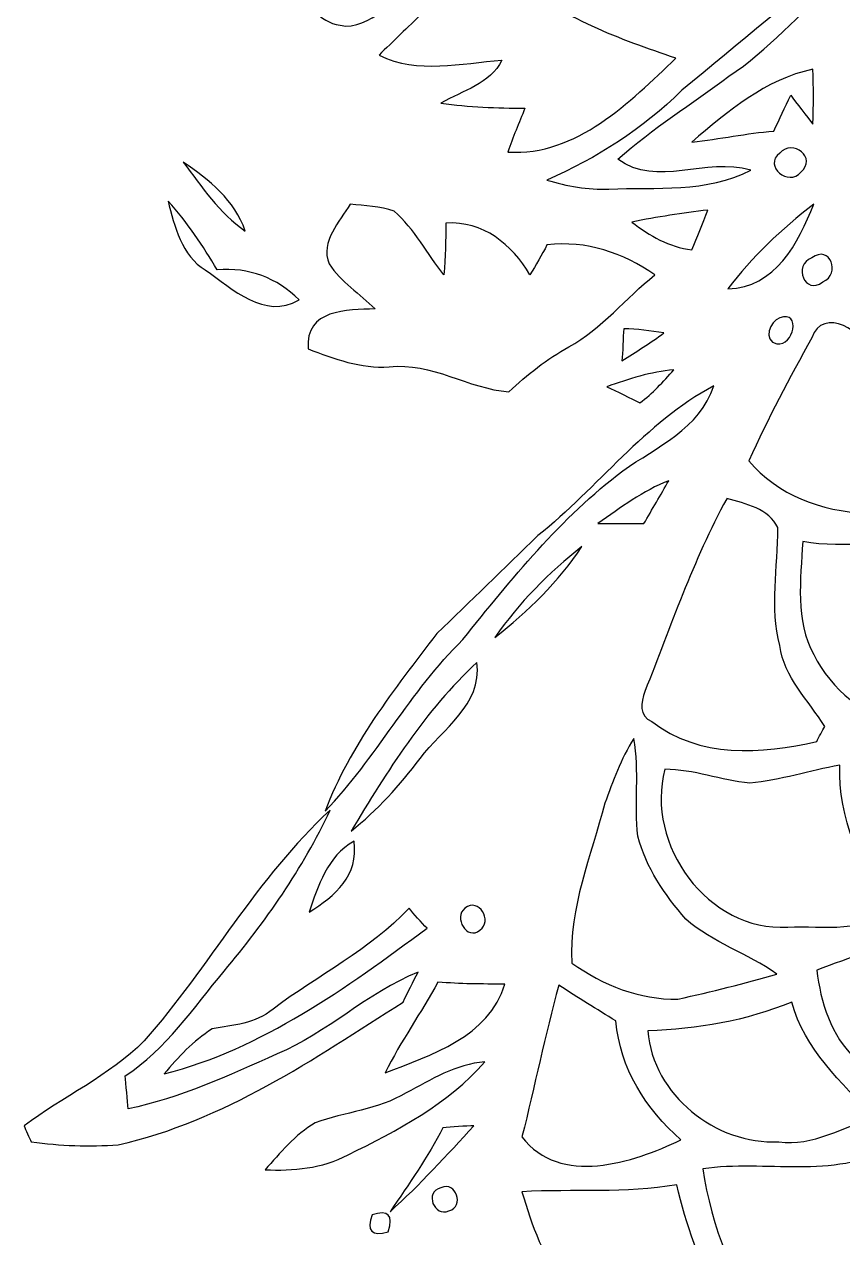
# Model space of a CAD drawing. Extents: x -110 to 93, y -182 to 230.
# Drawn here: x -104.61 to -76.86, y -17.64 to 23.53 of the extents above; entities that cross this region are included whole.
import ezdxf

# ---------------------------------------------------------------- set-up
doc = ezdxf.new("R2010")
doc.units = 0
doc.header["$MEASUREMENT"] = 0
doc.layers.add('LAAG_1', color=7, linetype='CONTINUOUS')

msp = doc.modelspace()

# ---------------------------------------------------------------- linework, layer by layer
at = {"layer": 'LAAG_1', "color": 250}
for points, knots in [([(-70.2479, 30.1658), (-68.4521, 30.979), (-66.8594, 32.1989), (-64.8943, 32.5036), (-64.8943, 32.5036), (-65.9783, 30.8771), (-68.2146, 31.0806), (-69.7737, 30.132), (-69.7737, 30.132), (-72.3485, 28.6409), (-74.9238, 27.0146), (-77.0922, 24.9143), (-77.0922, 24.9143), (-78.346, 23.8973), (-79.3622, 22.6437), (-80.7179, 21.7628), (-80.7179, 21.7628), (-81.9714, 20.814), (-83.2927, 20.0011), (-84.4788, 18.9508), (-84.4788, 18.9508), (-83.1574, 17.968), (-81.4972, 19.0181), (-79.9723, 18.5774), (-79.9723, 18.5774), (-81.4633, 17.7988), (-83.1911, 18.0016), (-84.7838, 17.9338), (-84.7838, 17.9338), (-85.4954, 17.9001), (-86.2068, 18.0357), (-86.8845, 18.2391), (-86.8845, 18.2391), (-85.1904, 18.9846), (-83.6319, 19.967), (-82.31, 21.2883), (-82.31, 21.2883), (-78.4473, 24.4397), (-74.6868, 27.828), (-70.2479, 30.1656), (-70.2479, 30.1656), (-70.2479, 30.1656), (-70.2479, 30.1658), (-70.2479, 30.1658)], [0, 0, 0, 0, 0.0909091, 0.0909091, 0.0909091, 0.0909091, 0.1818182, 0.1818182, 0.1818182, 0.1818182, 0.2727273, 0.2727273, 0.2727273, 0.2727273, 0.3636364, 0.3636364, 0.3636364, 0.3636364, 0.4545455, 0.4545455, 0.4545455, 0.4545455, 0.5454545, 0.5454545, 0.5454545, 0.5454545, 0.6363636, 0.6363636, 0.6363636, 0.6363636, 0.7272727, 0.7272727, 0.7272727, 0.7272727, 0.8181818, 0.8181818, 0.8181818, 0.8181818, 0.9090909, 0.9090909, 0.9090909, 0.9090909, 1, 1, 1, 1]), ([(-92.2381, 29.6918), (-91.73, 29.5898), (-91.2215, 29.5559), (-90.7477, 29.3527), (-90.7477, 29.3527), (-89.6971, 27.997), (-89.1546, 26.2692), (-87.9012, 25.0492), (-87.9012, 25.0492), (-86.3765, 23.7282), (-84.4111, 23.0169), (-82.5137, 22.3733), (-82.5137, 22.3733), (-84.0723, 20.8823), (-85.8684, 19.0528), (-88.2062, 19.1874), (-88.2062, 19.1874), (-88.0367, 19.6965), (-87.8333, 20.1709), (-87.6298, 20.6789), (-87.6298, 20.6789), (-88.5789, 20.6789), (-89.5273, 20.7125), (-90.476, 20.8481), (-90.476, 20.8481), (-89.7307, 21.2883), (-88.816, 21.4917), (-88.4094, 22.3054), (-88.4094, 22.3054), (-89.7987, 22.2036), (-91.2554, 21.8305), (-92.5771, 22.4746), (-92.5771, 22.4746), (-92.1026, 22.9486), (-91.5945, 23.4229), (-91.12, 23.8973), (-91.12, 23.8973), (-92.069, 24.7783), (-92.8478, 23.2537), (-93.8984, 23.4912), (-93.8984, 23.4912), (-94.6101, 23.5926), (-95.0502, 24.2703), (-95.4226, 24.8125), (-95.4226, 24.8125), (-95.6266, 25.5917), (-95.1861, 26.3369), (-94.7113, 26.913), (-94.7113, 26.913), (-94.3051, 27.5566), (-93.4578, 27.3534), (-92.7798, 27.4891), (-92.7798, 27.4891), (-92.6447, 28.2348), (-92.4412, 28.9459), (-92.2381, 29.6918), (-92.2381, 29.6918), (-92.2381, 29.6918), (-92.2381, 29.6918), (-92.2381, 29.6918)], [0, 0, 0, 0, 0.0666667, 0.0666667, 0.0666667, 0.0666667, 0.1333333, 0.1333333, 0.1333333, 0.1333333, 0.2, 0.2, 0.2, 0.2, 0.2666667, 0.2666667, 0.2666667, 0.2666667, 0.3333333, 0.3333333, 0.3333333, 0.3333333, 0.4, 0.4, 0.4, 0.4, 0.4666667, 0.4666667, 0.4666667, 0.4666667, 0.5333333, 0.5333333, 0.5333333, 0.5333333, 0.6, 0.6, 0.6, 0.6, 0.6666667, 0.6666667, 0.6666667, 0.6666667, 0.7333333, 0.7333333, 0.7333333, 0.7333333, 0.8, 0.8, 0.8, 0.8, 0.8666667, 0.8666667, 0.8666667, 0.8666667, 0.9333333, 0.9333333, 0.9333333, 0.9333333, 1, 1, 1, 1]), ([(-81.9714, 19.5268), (-80.7517, 20.577), (-79.4641, 21.6613), (-77.8716, 22.0003), (-77.8716, 22.0003), (-77.8376, 21.3904), (-77.8378, 20.7802), (-77.8716, 20.1366), (-77.8716, 20.1366), (-78.0407, 20.3738), (-78.4475, 20.8822), (-78.6174, 21.1192), (-78.6174, 21.1192), (-78.8202, 20.7125), (-78.9896, 20.3059), (-79.1929, 19.8987), (-79.1929, 19.8987), (-80.108, 19.8315), (-81.0226, 19.6282), (-81.9714, 19.5268), (-81.9714, 19.5268), (-81.9714, 19.5268), (-81.9714, 19.5268), (-81.9714, 19.5268)], [0, 0, 0, 0, 0.1666667, 0.1666667, 0.1666667, 0.1666667, 0.3333333, 0.3333333, 0.3333333, 0.3333333, 0.5, 0.5, 0.5, 0.5, 0.6666667, 0.6666667, 0.6666667, 0.6666667, 0.8333333, 0.8333333, 0.8333333, 0.8333333, 1, 1, 1, 1]), ([(-78.9896, 19.1538), (-78.5491, 19.6625), (-77.7024, 18.9845), (-78.2783, 18.5101), (-78.2783, 18.5101), (-78.6846, 18.0016), (-79.566, 18.7129), (-78.9896, 19.1538), (-78.9896, 19.1538), (-78.9896, 19.1538), (-78.9896, 19.1538), (-78.9896, 19.1538)], [0, 0, 0, 0, 0.3333333, 0.3333333, 0.3333333, 0.3333333, 0.6666667, 0.6666667, 0.6666667, 0.6666667, 1, 1, 1, 1]), ([(-99.218, 18.8491), (-98.3373, 18.2391), (-97.4562, 17.5618), (-97.1172, 16.5111), (-97.1172, 16.5111), (-97.9983, 17.1211), (-98.5744, 18.0016), (-99.218, 18.8489), (-99.218, 18.8489), (-99.218, 18.8489), (-99.218, 18.8491), (-99.218, 18.8491)], [0, 0, 0, 0, 0.3333333, 0.3333333, 0.3333333, 0.3333333, 0.6666667, 0.6666667, 0.6666667, 0.6666667, 1, 1, 1, 1]), ([(-99.7263, 17.5271), (-99.0825, 16.8163), (-98.54, 16.0024), (-98.0662, 15.1898), (-98.0662, 15.1898), (-96.9817, 15.2911), (-96.0329, 14.9186), (-95.2877, 14.173), (-95.2877, 14.173), (-96.4735, 13.4953), (-97.5237, 14.5456), (-98.4728, 15.1898), (-98.4728, 15.1898), (-99.2521, 15.6637), (-99.5227, 16.6801), (-99.7263, 17.5271), (-99.7263, 17.5271), (-99.7263, 17.5271), (-99.7263, 17.5271), (-99.7263, 17.5271)], [0, 0, 0, 0, 0.2, 0.2, 0.2, 0.2, 0.4, 0.4, 0.4, 0.4, 0.6, 0.6, 0.6, 0.6, 0.8, 0.8, 0.8, 0.8, 1, 1, 1, 1]), ([(-94.2711, 15.3926), (-94.5761, 16.1728), (-93.8984, 16.8163), (-93.5594, 17.4257), (-93.5594, 17.4257), (-93.0511, 17.3575), (-92.5428, 17.3574), (-92.069, 17.1877), (-92.069, 17.1877), (-91.3574, 16.5784), (-90.9504, 15.732), (-90.3748, 15.02), (-90.3748, 15.02), (-90.3404, 15.63), (-90.3068, 16.2063), (-90.3068, 16.7821), (-90.3068, 16.7821), (-89.053, 16.8501), (-88.0705, 16.0703), (-87.4603, 15.02), (-87.4603, 15.02), (-87.2574, 15.3591), (-87.054, 15.6977), (-86.8845, 16.0367), (-86.8845, 16.0367), (-85.5293, 16.2063), (-84.3093, 15.7661), (-83.225, 15.02), (-83.225, 15.02), (-84.2077, 14.2409), (-85.0209, 13.1906), (-86.139, 12.5806), (-86.139, 12.5806), (-86.8844, 12.174), (-87.5622, 11.6319), (-88.1722, 11.0555), (-88.1722, 11.0555), (-89.5611, 11.1569), (-90.7813, 12.0721), (-92.2381, 11.9029), (-92.2381, 11.9029), (-93.1866, 11.8352), (-94.1013, 12.174), (-94.9824, 12.5123), (-94.9824, 12.5123), (-95.084, 13.8679), (-93.6614, 13.8347), (-92.7127, 13.8679), (-92.7127, 13.8679), (-93.2205, 14.3764), (-93.8644, 14.783), (-94.2711, 15.3926), (-94.2711, 15.3926), (-94.2711, 15.3926), (-94.2711, 15.3926), (-94.2711, 15.3926)], [0, 0, 0, 0, 0.0714286, 0.0714286, 0.0714286, 0.0714286, 0.1428571, 0.1428571, 0.1428571, 0.1428571, 0.2142857, 0.2142857, 0.2142857, 0.2142857, 0.2857143, 0.2857143, 0.2857143, 0.2857143, 0.3571429, 0.3571429, 0.3571429, 0.3571429, 0.4285714, 0.4285714, 0.4285714, 0.4285714, 0.5, 0.5, 0.5, 0.5, 0.5714286, 0.5714286, 0.5714286, 0.5714286, 0.6428571, 0.6428571, 0.6428571, 0.6428571, 0.7142857, 0.7142857, 0.7142857, 0.7142857, 0.7857143, 0.7857143, 0.7857143, 0.7857143, 0.8571429, 0.8571429, 0.8571429, 0.8571429, 0.9285714, 0.9285714, 0.9285714, 0.9285714, 1, 1, 1, 1]), ([(-80.7517, 14.5457), (-79.9387, 15.63), (-78.9221, 16.5784), (-77.8378, 17.4257), (-77.8378, 17.4257), (-78.346, 16.1051), (-79.1591, 14.5803), (-80.7517, 14.5456), (-80.7517, 14.5456), (-80.7517, 14.5456), (-80.7517, 14.5457), (-80.7517, 14.5457)], [0, 0, 0, 0, 0.3333333, 0.3333333, 0.3333333, 0.3333333, 0.6666667, 0.6666667, 0.6666667, 0.6666667, 1, 1, 1, 1]), ([(-84.0043, 16.8163), (-83.1574, 16.9856), (-82.2764, 17.121), (-81.4292, 17.2224), (-81.4292, 17.2224), (-81.5988, 16.748), (-81.802, 16.3071), (-81.9714, 15.8675), (-81.9714, 15.8675), (-82.7508, 15.9685), (-83.3948, 16.3414), (-84.0043, 16.8163), (-84.0043, 16.8163), (-84.0043, 16.8163), (-84.0043, 16.8163), (-84.0043, 16.8163)], [0, 0, 0, 0, 0.25, 0.25, 0.25, 0.25, 0.5, 0.5, 0.5, 0.5, 0.75, 0.75, 0.75, 0.75, 1, 1, 1, 1]), ([(-77.9058, 15.5958), (-77.2958, 16.0703), (-76.8892, 15.0537), (-77.5328, 14.783), (-77.5328, 14.783), (-78.1423, 14.3083), (-78.5491, 15.359), (-77.9058, 15.5958), (-77.9058, 15.5958), (-77.9058, 15.5958), (-77.9058, 15.5958), (-77.9058, 15.5958)], [0, 0, 0, 0, 0.3333333, 0.3333333, 0.3333333, 0.3333333, 0.6666667, 0.6666667, 0.6666667, 0.6666667, 1, 1, 1, 1]), ([(-77.9058, 12.886), (-77.5665, 13.9698), (-76.0081, 13.1223), (-76.042, 12.2759), (-76.042, 12.2759), (-76.3131, 10.5139), (-76.279, 8.7175), (-76.0759, 6.9224), (-76.0759, 6.9224), (-77.5665, 7.0238), (-79.0575, 7.5324), (-80.0399, 8.7175), (-80.0399, 8.7175), (-79.3963, 10.1409), (-78.651, 11.5304), (-77.9058, 12.886), (-77.9058, 12.886), (-77.9058, 12.886), (-77.9058, 12.886), (-77.9058, 12.886)], [0, 0, 0, 0, 0.2, 0.2, 0.2, 0.2, 0.4, 0.4, 0.4, 0.4, 0.6, 0.6, 0.6, 0.6, 0.8, 0.8, 0.8, 0.8, 1, 1, 1, 1]), ([(-78.9896, 13.5638), (-78.2444, 13.8349), (-78.5155, 12.5806), (-79.0913, 12.6821), (-79.0913, 12.6821), (-79.5659, 12.7836), (-79.3287, 13.4617), (-78.9896, 13.5636), (-78.9896, 13.5636), (-78.9896, 13.5636), (-78.9896, 13.5638), (-78.9896, 13.5638)], [0, 0, 0, 0, 0.3333333, 0.3333333, 0.3333333, 0.3333333, 0.6666667, 0.6666667, 0.6666667, 0.6666667, 1, 1, 1, 1]), ([(-84.2755, 13.1908), (-83.8348, 13.1908), (-83.3605, 13.1223), (-82.92, 13.0551), (-82.92, 13.0551), (-83.3605, 12.7157), (-83.8691, 12.411), (-84.3435, 12.1057), (-84.3435, 12.1057), (-84.3093, 12.3769), (-84.3093, 12.9196), (-84.2755, 13.1906), (-84.2755, 13.1906), (-84.2755, 13.1906), (-84.2755, 13.1908), (-84.2755, 13.1908)], [0, 0, 0, 0, 0.25, 0.25, 0.25, 0.25, 0.5, 0.5, 0.5, 0.5, 0.75, 0.75, 0.75, 0.75, 1, 1, 1, 1]), ([(-84.8518, 11.2254), (-84.1062, 11.4963), (-83.3605, 11.7332), (-82.5814, 11.8015), (-82.5814, 11.8015), (-82.9541, 11.395), (-83.2927, 10.9878), (-83.7335, 10.6835), (-83.7335, 10.6835), (-84.0043, 10.818), (-84.5469, 11.0891), (-84.8518, 11.2252), (-84.8518, 11.2252), (-84.8518, 11.2252), (-84.8518, 11.2254), (-84.8518, 11.2254)], [0, 0, 0, 0, 0.25, 0.25, 0.25, 0.25, 0.5, 0.5, 0.5, 0.5, 0.75, 0.75, 0.75, 0.75, 1, 1, 1, 1]), ([(-87.1897, 6.1768), (-85.1568, 7.803), (-83.5641, 10.0059), (-81.2261, 11.2589), (-81.2261, 11.2589), (-81.7, 9.8015), (-83.1574, 9.192), (-84.3093, 8.3781), (-84.3093, 8.3781), (-86.4098, 6.7864), (-88.1044, 4.6859), (-89.7307, 2.6526), (-89.7307, 2.6526), (-91.5265, 0.8911), (-92.6787, -1.3796), (-94.4063, -3.1754), (-94.4063, -3.1754), (-93.5594, -0.9383), (-92.069, 0.9588), (-90.6118, 2.8559), (-90.6118, 2.8559), (-89.4936, 3.9403), (-88.3414, 5.0583), (-87.1897, 6.1768), (-87.1897, 6.1768), (-87.1897, 6.1768), (-87.1897, 6.1768), (-87.1897, 6.1768)], [0, 0, 0, 0, 0.1428571, 0.1428571, 0.1428571, 0.1428571, 0.2857143, 0.2857143, 0.2857143, 0.2857143, 0.4285714, 0.4285714, 0.4285714, 0.4285714, 0.5714286, 0.5714286, 0.5714286, 0.5714286, 0.7142857, 0.7142857, 0.7142857, 0.7142857, 0.8571429, 0.8571429, 0.8571429, 0.8571429, 1, 1, 1, 1]), ([(-85.1568, 6.5831), (-84.3773, 7.1253), (-83.6319, 7.7015), (-82.7508, 8.0405), (-82.7508, 8.0405), (-83.0216, 7.5661), (-83.3266, 7.0574), (-83.5978, 6.583), (-83.5978, 6.583), (-84.1397, 6.5831), (-84.6485, 6.583), (-85.1568, 6.583), (-85.1568, 6.583), (-85.1568, 6.583), (-85.1568, 6.5831), (-85.1568, 6.5831)], [0, 0, 0, 0, 0.25, 0.25, 0.25, 0.25, 0.5, 0.5, 0.5, 0.5, 0.75, 0.75, 0.75, 0.75, 1, 1, 1, 1]), ([(-80.7856, 7.4306), (-80.1418, 7.2607), (-79.3622, 7.0911), (-79.0575, 6.4474), (-79.0575, 6.4474), (-79.0573, 5.0919), (-79.3287, 3.737), (-78.9896, 2.4499), (-78.9896, 2.4499), (-78.8544, 1.3656), (-78.0074, 0.5853), (-77.4648, -0.2948), (-77.4648, -0.2948), (-77.5326, -0.4309), (-77.6683, -0.6683), (-77.736, -0.8034), (-77.736, -0.8034), (-79.5995, -1.2441), (-81.7345, -1.3796), (-83.3266, -0.1255), (-83.3266, -0.1255), (-83.7674, 0.0436), (-83.6994, 0.5179), (-83.5641, 0.8911), (-83.5641, 0.8911), (-82.6828, 3.094), (-81.9379, 5.3293), (-80.7857, 7.4304), (-80.7857, 7.4304), (-80.7857, 7.4304), (-80.7856, 7.4306), (-80.7856, 7.4306)], [0, 0, 0, 0, 0.125, 0.125, 0.125, 0.125, 0.25, 0.25, 0.25, 0.25, 0.375, 0.375, 0.375, 0.375, 0.5, 0.5, 0.5, 0.5, 0.625, 0.625, 0.625, 0.625, 0.75, 0.75, 0.75, 0.75, 0.875, 0.875, 0.875, 0.875, 1, 1, 1, 1]), ([(-78.2105, 5.9731), (-76.7869, 5.7025), (-75.0932, 6.2111), (-73.9411, 5.1261), (-73.9411, 5.1261), (-73.3651, 4.584), (-72.3147, 4.347), (-72.3147, 3.3982), (-72.3147, 3.3982), (-72.179, 2.2801), (-71.6033, 1.263), (-70.9934, 0.3494), (-70.9934, 0.3494), (-73.2635, -1.2441), (-76.6517, -0.2948), (-77.8378, 2.1446), (-77.8378, 2.1446), (-78.4814, 3.2963), (-78.2783, 4.6859), (-78.2105, 5.973), (-78.2105, 5.973), (-78.2105, 5.973), (-78.2105, 5.9731), (-78.2105, 5.9731)], [0, 0, 0, 0, 0.1666667, 0.1666667, 0.1666667, 0.1666667, 0.3333333, 0.3333333, 0.3333333, 0.3333333, 0.5, 0.5, 0.5, 0.5, 0.6666667, 0.6666667, 0.6666667, 0.6666667, 0.8333333, 0.8333333, 0.8333333, 0.8333333, 1, 1, 1, 1]), ([(-88.6463, 2.7209), (-87.8333, 3.9063), (-86.817, 4.9233), (-85.6988, 5.8038), (-85.6988, 5.8038), (-86.4781, 4.6177), (-87.5283, 3.6014), (-88.6464, 2.7209), (-88.6464, 2.7209), (-88.6464, 2.7209), (-88.6463, 2.7209), (-88.6463, 2.7209)], [0, 0, 0, 0, 0.3333333, 0.3333333, 0.3333333, 0.3333333, 0.6666667, 0.6666667, 0.6666667, 0.6666667, 1, 1, 1, 1]), ([(-93.5255, -3.8531), (-92.3061, -1.8199), (-91.0184, 0.2464), (-89.2563, 1.8735), (-89.2563, 1.8735), (-89.0871, 0.4166), (-90.4087, -0.3632), (-91.1873, -1.3796), (-91.1873, -1.3796), (-91.8651, -2.2943), (-92.6447, -3.1418), (-93.5255, -3.8533), (-93.5255, -3.8533), (-93.5255, -3.8533), (-93.5255, -3.8531), (-93.5255, -3.8531)], [0, 0, 0, 0, 0.25, 0.25, 0.25, 0.25, 0.5, 0.5, 0.5, 0.5, 0.75, 0.75, 0.75, 0.75, 1, 1, 1, 1]), ([(-84.919, -2.9037), (-84.6485, -2.1582), (-84.3775, -1.4132), (-83.9369, -0.7019), (-83.9369, -0.7019), (-83.7335, -1.8199), (-83.9369, -2.9379), (-83.8011, -4.0223), (-83.8011, -4.0223), (-83.5295, -5.0725), (-82.8864, -6.0214), (-82.175, -6.8342), (-82.175, -6.8342), (-81.2597, -7.6479), (-80.074, -7.9868), (-79.0913, -8.6981), (-79.0913, -8.6981), (-80.1756, -9.0028), (-81.294, -9.3082), (-82.4461, -9.5452), (-82.4461, -9.5452), (-83.7335, -9.5792), (-84.9871, -9.0707), (-86.0372, -8.3258), (-86.0372, -8.3258), (-86.1388, -6.4281), (-85.3935, -4.7001), (-84.919, -2.9039), (-84.919, -2.9039), (-84.919, -2.9039), (-84.919, -2.9037), (-84.919, -2.9037)], [0, 0, 0, 0, 0.125, 0.125, 0.125, 0.125, 0.25, 0.25, 0.25, 0.25, 0.375, 0.375, 0.375, 0.375, 0.5, 0.5, 0.5, 0.5, 0.625, 0.625, 0.625, 0.625, 0.75, 0.75, 0.75, 0.75, 0.875, 0.875, 0.875, 0.875, 1, 1, 1, 1]), ([(-82.8864, -1.7522), (-81.9037, -1.7522), (-80.9887, -2.1247), (-80.0063, -2.226), (-80.0063, -2.226), (-78.9559, -2.1247), (-77.9733, -1.7862), (-76.957, -1.6166), (-76.957, -1.6166), (-76.9908, -3.4123), (-76.3131, -5.0725), (-75.127, -6.3604), (-75.127, -6.3604), (-76.0758, -7.3768), (-77.4989, -7.0385), (-78.7186, -7.1057), (-78.7186, -7.1057), (-81.4292, -7.2749), (-83.5641, -4.2935), (-82.8864, -1.7522), (-82.8864, -1.7522), (-82.8864, -1.7522), (-82.8864, -1.7522), (-82.8864, -1.7522)], [0, 0, 0, 0, 0.1666667, 0.1666667, 0.1666667, 0.1666667, 0.3333333, 0.3333333, 0.3333333, 0.3333333, 0.5, 0.5, 0.5, 0.5, 0.6666667, 0.6666667, 0.6666667, 0.6666667, 0.8333333, 0.8333333, 0.8333333, 0.8333333, 1, 1, 1, 1]), ([(-100.5393, -10.9682), (-98.3373, -8.4607), (-96.7105, -5.411), (-94.2375, -3.1418), (-94.2375, -3.1418), (-95.1522, -5.1066), (-96.4395, -6.9361), (-97.8292, -8.5968), (-97.8292, -8.5968), (-98.8794, -9.8503), (-99.7938, -11.2401), (-101.1833, -12.1546), (-101.1833, -12.1546), (-101.1494, -12.4246), (-101.1154, -13.0016), (-101.0815, -13.2721), (-101.0815, -13.2721), (-99.3195, -12.8996), (-97.6932, -12.1546), (-96.0329, -11.4086), (-96.0329, -11.4086), (-94.3391, -10.6972), (-92.9837, -9.3418), (-91.2554, -8.6305), (-91.2554, -8.6305), (-91.425, -8.9692), (-91.5945, -9.3082), (-91.764, -9.6471), (-91.764, -9.6471), (-94.7791, -11.5789), (-97.8292, -13.6793), (-101.4201, -14.4926), (-101.4201, -14.4926), (-102.4028, -14.5598), (-103.3855, -14.5262), (-104.3681, -14.3902), (-104.3681, -14.3902), (-104.4361, -14.2551), (-104.5711, -13.9836), (-104.6052, -13.8491), (-104.6052, -13.8491), (-103.3178, -12.8655), (-101.7251, -12.1546), (-100.5393, -10.9684), (-100.5393, -10.9684), (-100.5393, -10.9684), (-100.5393, -10.9682), (-100.5393, -10.9682)], [0, 0, 0, 0, 0.0833333, 0.0833333, 0.0833333, 0.0833333, 0.1666667, 0.1666667, 0.1666667, 0.1666667, 0.25, 0.25, 0.25, 0.25, 0.3333333, 0.3333333, 0.3333333, 0.3333333, 0.4166667, 0.4166667, 0.4166667, 0.4166667, 0.5, 0.5, 0.5, 0.5, 0.5833333, 0.5833333, 0.5833333, 0.5833333, 0.6666667, 0.6666667, 0.6666667, 0.6666667, 0.75, 0.75, 0.75, 0.75, 0.8333333, 0.8333333, 0.8333333, 0.8333333, 0.9166667, 0.9166667, 0.9166667, 0.9166667, 1, 1, 1, 1]), ([(-94.9488, -6.597), (-94.6438, -5.7166), (-94.3391, -4.7001), (-93.4239, -4.1914), (-93.4239, -4.1914), (-93.2548, -5.3436), (-94.0677, -6.055), (-94.9488, -6.5972), (-94.9488, -6.5972), (-94.9488, -6.5972), (-94.9488, -6.597), (-94.9488, -6.597)], [0, 0, 0, 0, 0.3333333, 0.3333333, 0.3333333, 0.3333333, 0.6666667, 0.6666667, 0.6666667, 0.6666667, 1, 1, 1, 1]), ([(-89.6627, -6.4621), (-89.1886, -6.0891), (-88.7144, -6.9025), (-89.1546, -7.2077), (-89.1546, -7.2077), (-89.5952, -7.5801), (-90.0696, -6.7664), (-89.6627, -6.4623), (-89.6627, -6.4623), (-89.6627, -6.4623), (-89.6627, -6.4621), (-89.6627, -6.4621)], [0, 0, 0, 0, 0.3333333, 0.3333333, 0.3333333, 0.3333333, 0.6666667, 0.6666667, 0.6666667, 0.6666667, 1, 1, 1, 1]), ([(-96.1686, -9.8839), (-94.6438, -8.7324), (-92.8817, -7.8849), (-91.5601, -6.4623), (-91.5601, -6.4623), (-91.425, -6.6314), (-91.12, -6.9702), (-90.9504, -7.1394), (-90.9504, -7.1394), (-93.695, -9.1725), (-96.5415, -11.2401), (-99.8618, -12.0863), (-99.8618, -12.0863), (-99.3878, -11.5101), (-98.8794, -10.9684), (-98.2353, -10.5618), (-98.2353, -10.5618), (-97.5237, -10.4261), (-96.7785, -10.392), (-96.1688, -9.8839), (-96.1688, -9.8839), (-96.1688, -9.8839), (-96.1686, -9.8839), (-96.1686, -9.8839)], [0, 0, 0, 0, 0.1666667, 0.1666667, 0.1666667, 0.1666667, 0.3333333, 0.3333333, 0.3333333, 0.3333333, 0.5, 0.5, 0.5, 0.5, 0.6666667, 0.6666667, 0.6666667, 0.6666667, 0.8333333, 0.8333333, 0.8333333, 0.8333333, 1, 1, 1, 1]), ([(-77.736, -8.5625), (-76.6181, -8.156), (-75.4995, -7.7494), (-74.449, -7.2413), (-74.449, -7.2413), (-74.0427, -7.0044), (-73.6362, -7.2749), (-73.2635, -7.4104), (-73.2635, -7.4104), (-72.484, -7.7494), (-71.6375, -7.9868), (-70.824, -8.2579), (-70.824, -8.2579), (-70.722, -9.5114), (-70.214, -10.6631), (-69.4348, -11.6119), (-69.4348, -11.6119), (-71.569, -12.764), (-74.3818, -12.9674), (-76.4147, -11.5789), (-76.4147, -11.5789), (-77.2617, -10.7986), (-77.6005, -9.6471), (-77.736, -8.5626), (-77.736, -8.5626), (-77.736, -8.5626), (-77.736, -8.5625), (-77.736, -8.5625)], [0, 0, 0, 0, 0.1428571, 0.1428571, 0.1428571, 0.1428571, 0.2857143, 0.2857143, 0.2857143, 0.2857143, 0.4285714, 0.4285714, 0.4285714, 0.4285714, 0.5714286, 0.5714286, 0.5714286, 0.5714286, 0.7142857, 0.7142857, 0.7142857, 0.7142857, 0.8571429, 0.8571429, 0.8571429, 0.8571429, 1, 1, 1, 1]), ([(-90.5776, -8.9692), (-89.8323, -9.0369), (-89.0871, -9.0371), (-88.3075, -9.0371), (-88.3075, -9.0371), (-88.8496, -10.8327), (-90.8152, -11.4427), (-92.3737, -12.0527), (-92.3737, -12.0527), (-91.8312, -10.9682), (-91.1535, -10.0196), (-90.5776, -8.9694), (-90.5776, -8.9694), (-90.5776, -8.9694), (-90.5776, -8.9692), (-90.5776, -8.9692)], [0, 0, 0, 0, 0.25, 0.25, 0.25, 0.25, 0.5, 0.5, 0.5, 0.5, 0.75, 0.75, 0.75, 0.75, 1, 1, 1, 1]), ([(-86.4781, -9.0707), (-85.8342, -9.5114), (-85.1904, -9.8839), (-84.5469, -10.2905), (-84.5469, -10.2905), (-84.4109, -11.8836), (-83.5297, -13.2721), (-82.3442, -14.323), (-82.3442, -14.323), (-83.9705, -15.102), (-86.444, -15.9147), (-87.7317, -14.221), (-87.7317, -14.221), (-87.291, -12.4936), (-86.9525, -10.765), (-86.4781, -9.0707), (-86.4781, -9.0707), (-86.4781, -9.0707), (-86.4781, -9.0707), (-86.4781, -9.0707)], [0, 0, 0, 0, 0.2, 0.2, 0.2, 0.2, 0.4, 0.4, 0.4, 0.4, 0.6, 0.6, 0.6, 0.6, 0.8, 0.8, 0.8, 0.8, 1, 1, 1, 1]), ([(-83.4624, -10.6293), (-81.7681, -10.5616), (-80.1418, -10.2905), (-78.5833, -9.6471), (-78.5833, -9.6471), (-78.1423, -11.2399), (-76.9228, -12.3916), (-75.7706, -13.5427), (-75.7706, -13.5427), (-76.821, -13.8821), (-77.8716, -14.5598), (-79.0236, -14.3902), (-79.0236, -14.3902), (-81.1584, -14.4926), (-83.2927, -12.7989), (-83.4624, -10.6295), (-83.4624, -10.6295), (-83.4624, -10.6295), (-83.4624, -10.6293), (-83.4624, -10.6293)], [0, 0, 0, 0, 0.2, 0.2, 0.2, 0.2, 0.4, 0.4, 0.4, 0.4, 0.6, 0.6, 0.6, 0.6, 0.8, 0.8, 0.8, 0.8, 1, 1, 1, 1]), ([(-91.662, -12.7299), (-90.8152, -12.2897), (-89.9677, -11.7476), (-88.9852, -11.6797), (-88.9852, -11.6797), (-90.2388, -13.1029), (-91.9674, -14.0181), (-93.6278, -14.8309), (-93.6278, -14.8309), (-94.5085, -15.3047), (-95.4908, -15.3737), (-96.4395, -15.3396), (-96.4395, -15.3396), (-95.9315, -14.7637), (-95.4226, -14.1538), (-94.7452, -13.7466), (-94.7452, -13.7466), (-93.7292, -13.374), (-92.6108, -13.3063), (-91.662, -12.7299), (-91.662, -12.7299), (-91.662, -12.7299), (-91.662, -12.7299), (-91.662, -12.7299)], [0, 0, 0, 0, 0.1666667, 0.1666667, 0.1666667, 0.1666667, 0.3333333, 0.3333333, 0.3333333, 0.3333333, 0.5, 0.5, 0.5, 0.5, 0.6666667, 0.6666667, 0.6666667, 0.6666667, 0.8333333, 0.8333333, 0.8333333, 0.8333333, 1, 1, 1, 1]), ([(-90.4087, -13.9162), (-90.1377, -13.8821), (-89.6291, -13.8491), (-89.358, -13.8491), (-89.358, -13.8491), (-90.2726, -14.8309), (-91.1873, -15.8475), (-92.2042, -16.7622), (-92.2042, -16.7622), (-91.5601, -15.8139), (-90.9168, -14.8987), (-90.4087, -13.9163), (-90.4087, -13.9163), (-90.4087, -13.9163), (-90.4087, -13.9162), (-90.4087, -13.9162)], [0, 0, 0, 0, 0.25, 0.25, 0.25, 0.25, 0.5, 0.5, 0.5, 0.5, 0.75, 0.75, 0.75, 0.75, 1, 1, 1, 1]), ([(-81.5988, -15.3047), (-79.4641, -15.0005), (-77.1942, -15.679), (-75.2288, -14.594), (-75.2288, -14.594), (-74.9575, -15.4409), (-74.6868, -16.3215), (-74.1443, -17.0339), (-74.1443, -17.0339), (-73.6362, -17.5754), (-73.0264, -18.0158), (-72.6194, -18.6258), (-72.6194, -18.6258), (-72.5516, -19.2016), (-73.128, -19.4048), (-73.5007, -19.677), (-73.5007, -19.677), (-75.0593, -20.5906), (-77.0583, -21.0656), (-78.7525, -20.3202), (-78.7525, -20.3202), (-80.6836, -19.4395), (-81.294, -17.2031), (-81.599, -15.3049), (-81.599, -15.3049), (-81.599, -15.3049), (-81.5988, -15.3047), (-81.5988, -15.3047)], [0, 0, 0, 0, 0.1428571, 0.1428571, 0.1428571, 0.1428571, 0.2857143, 0.2857143, 0.2857143, 0.2857143, 0.4285714, 0.4285714, 0.4285714, 0.4285714, 0.5714286, 0.5714286, 0.5714286, 0.5714286, 0.7142857, 0.7142857, 0.7142857, 0.7142857, 0.8571429, 0.8571429, 0.8571429, 0.8571429, 1, 1, 1, 1]), ([(-90.476, -15.9494), (-89.9677, -15.712), (-89.6627, -16.5931), (-90.2049, -16.7281), (-90.2049, -16.7281), (-90.7134, -16.9654), (-91.0523, -16.0845), (-90.476, -15.9494), (-90.476, -15.9494), (-90.476, -15.9494), (-90.476, -15.9494), (-90.476, -15.9494)], [0, 0, 0, 0, 0.3333333, 0.3333333, 0.3333333, 0.3333333, 0.6666667, 0.6666667, 0.6666667, 0.6666667, 1, 1, 1, 1]), ([(-87.7317, -16.0844), (-85.9697, -15.983), (-84.2419, -16.1524), (-82.4797, -15.8475), (-82.4797, -15.8475), (-82.1749, -17.2029), (-81.6665, -18.4901), (-81.1584, -19.7785), (-81.1584, -19.7785), (-82.8187, -20.2528), (-84.6821, -20.2528), (-86.1731, -19.2688), (-86.1731, -19.2688), (-87.0198, -18.3893), (-87.3928, -17.2031), (-87.7317, -16.0845), (-87.7317, -16.0845), (-87.7317, -16.0845), (-87.7317, -16.0844), (-87.7317, -16.0844)], [0, 0, 0, 0, 0.2, 0.2, 0.2, 0.2, 0.4, 0.4, 0.4, 0.4, 0.6, 0.6, 0.6, 0.6, 0.8, 0.8, 0.8, 0.8, 1, 1, 1, 1]), ([(-92.8142, -16.8637), (-92.2721, -16.695), (-92.069, -16.8637), (-92.2721, -17.4401), (-92.2721, -17.4401), (-92.8142, -17.6097), (-93.0178, -17.4058), (-92.8142, -16.8637), (-92.8142, -16.8637), (-92.8142, -16.8637), (-92.8142, -16.8637), (-92.8142, -16.8637)], [0, 0, 0, 0, 0.3333333, 0.3333333, 0.3333333, 0.3333333, 0.6666667, 0.6666667, 0.6666667, 0.6666667, 1, 1, 1, 1])]:
    msp.add_open_spline(points, degree=3, knots=knots, dxfattribs=at)

doc.saveas('drawing.dxf')
